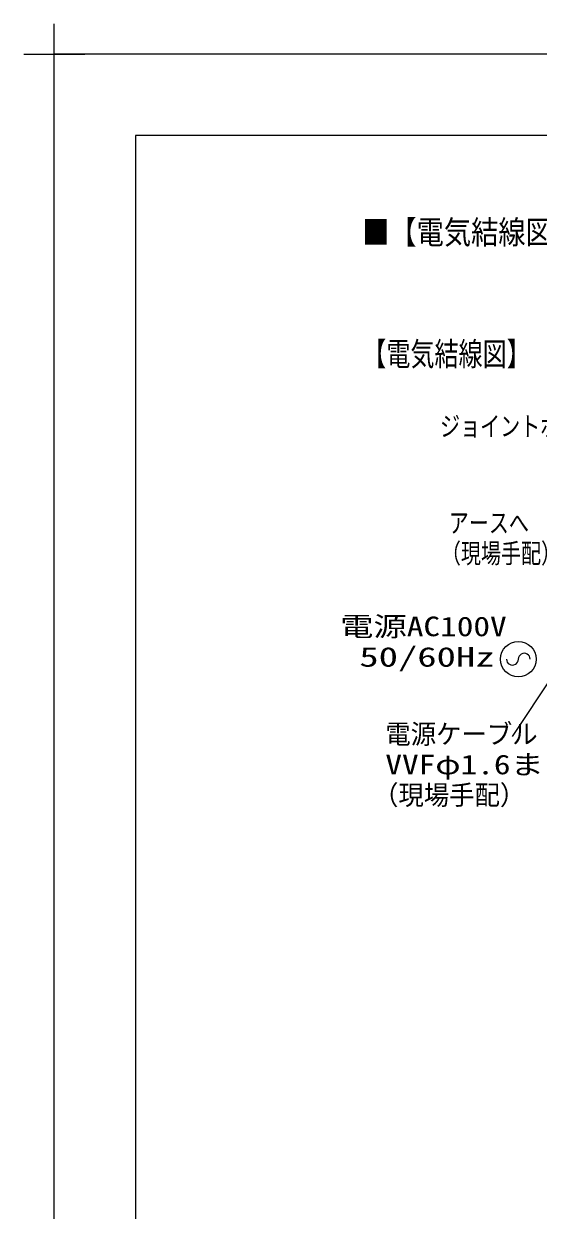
# Model space of a CAD drawing. Units: millimetres on the paper. Extents: x -305 to 305, y -152 to 152.
# Drawn here: x -304.8 to -241.6, y 6.5 to 152.3 of the extents above; entities that cross this region are included whole.
import ezdxf
from ezdxf.enums import TextEntityAlignment as Align

# ---------------------------------------------------------------- set-up
doc = ezdxf.new("R2010")
doc.units = ezdxf.units.MM
for name, color, linetype, lineweight in [('0-0_PV', 7, 'Continuous', 9), ('0-3_1図面枠', 7, 'Continuous', 9), ('0-5_図面枠', 3, 'Continuous', 9), ('0-6_DEFPOINTS', 7, 'Continuous', 9)]:
    doc.layers.add(name, color=color, linetype=linetype, lineweight=lineweight)
doc.styles.add('ＭＳ ゴシック', font='')
doc.styles.get('ＭＳ ゴシック').set_extended_font_data('MS Gothic')

# ---------------------------------------------------------------- blocks, each defined once
blk = doc.blocks.new('グループ-6')
at = {"layer": '0-3_1図面枠'}
for p, q in [((-4200, 2895), (-4200, 3045)), ((-4275, 2970), (-4125, 2970))]:
    blk.add_line(p, q, dxfattribs=at)

msp = doc.modelspace()

# ---------------------------------------------------------------- linework, layer by layer
at = {"layer": '0-0_PV'}
msp.add_line((-244.723, 64.702), (-239.687, 72.268), dxfattribs=at)
msp.add_circle((-244.003, 74.191), 2.179, dxfattribs=at)
for centre, radius, start, end in [((-243.276, 74.191), 0.727, 359.99998, 180.00044), ((-244.729, 74.191), 0.727, 179.99999, 0), ((-244.723, 64.702), 0.0009, 146.35265, 326.35265)]:
    msp.add_arc(centre, radius, start, end, dxfattribs=at)
at = {"layer": '0-5_図面枠'}
msp.add_lwpolyline([(-291.017, -138.498), (108.983, -138.498), (108.983, 138.502), (-291.017, 138.502)], close=True, dxfattribs=at)
at = {"layer": '0-6_DEFPOINTS'}
for p in [(118.983, 148.502), (-301.017, -148.498)]:
    msp.add_line(p, (-301.017, 148.502), dxfattribs=at)

# ---------------------------------------------------------------- block references
at = {"layer": '0-3_1図面枠', "xscale": 0.05, "yscale": 0.05}
msp.add_blockref('グループ-6', (-91.017, 0.002), dxfattribs=at)

# ---------------------------------------------------------------- texts
at = {"layer": '0-0_PV', "style": 'ＭＳ ゴシック'}
for s, height, width, p in [('■【電気結線図】オートルーバー暖房換気乾燥機（100V)', 2.886, 0.85, (-263.193, 124.331)), ('【電気結線図】', 2.889, 0.75, (-263.17, 109.373)), ('ジョイントボックス（天井裏）', 2.405, 0.75, (-253.616, 100.881)), ('アースへ', 2.405, 0.75, (-252.543, 89.017)), ('（現場手配）', 2.405, 0.75, (-253.515, 85.27)), ('電源AC100V', 2.405, 1.25, (-265.905, 76.292)), (' 50/60Hz', 2.405, 1.45, (-265.905, 72.545)), ('電源ケーブル', 2.405, 0.95, (-260.338, 63.075)), ('VVFφ1.6または2.0', 2.405, 1.25, (-260.338, 59.329)), ('（現場手配）', 2.405, 0.95, (-261.846, 55.582))]:
    msp.add_text(s, height=height, dxfattribs=dict(at, width=width)).set_placement(p, align=Align.BOTTOM_LEFT)

doc.saveas('drawing.dxf')
